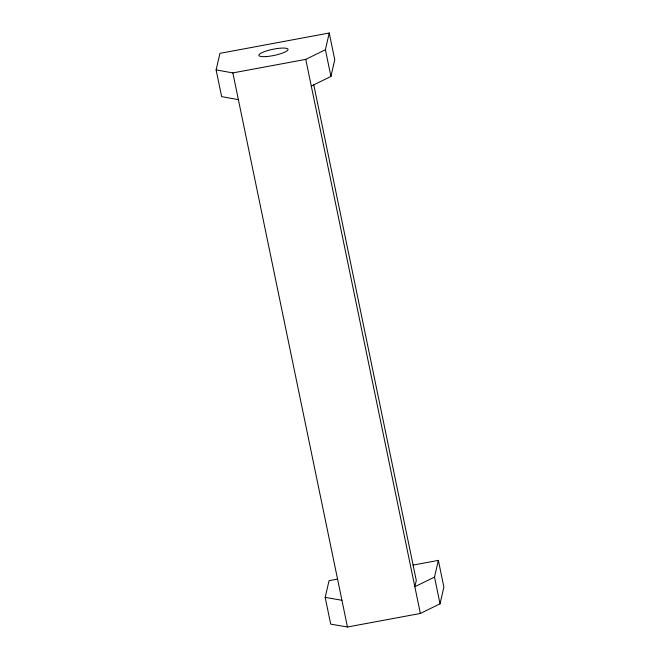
<?xml version="1.0" encoding="UTF-8"?>
<svg xmlns="http://www.w3.org/2000/svg" width="660" height="660" viewBox="0 0 660 660"><rect width="100%" height="100%" fill="white"/><g stroke="black" fill="none" stroke-linecap="round" stroke-linejoin="round"><path stroke-width="0.99" d="M311.289 86.097L330.94 76.444L325.413 49.723L329.224 33L219.937 53.353L216.117 69.902L221.645 96.632L238.384 99.635M330.94 76.444L334.76 59.722L329.224 33M337.153 579.183L329.06 580.693L325.174 597.399L330.701 624.129L347.465 627L420.37 613.453L440.03 603.817L434.503 577.087L438.356 560.381L413.053 565.084M440.03 603.817L443.883 587.111L438.356 560.381M216.117 69.902L232.856 72.913L305.762 59.367L325.413 49.723M434.503 577.087L414.843 586.732L416.287 580.47L313.78 84.884M325.174 597.399L341.938 600.27M305.762 59.367L420.37 613.453M232.856 72.913L347.465 627M265.963 56.587A14.891 3.127 -11.7 0 0 288.057 49.533A14.891 3.127 -11.7 0 0 266.392 50.968A14.891 3.127 -11.7 0 0 265.963 56.587"/></g></svg>
